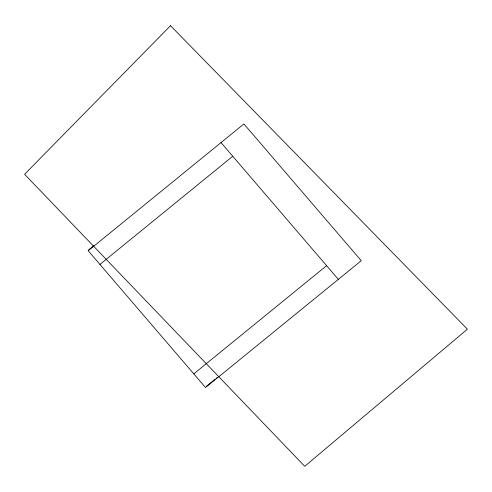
<?xml version="1.0" encoding="UTF-8"?>
<svg xmlns="http://www.w3.org/2000/svg" width="492" height="492" viewBox="0 0 492 492"><rect width="100%" height="100%" fill="white"/><g stroke="black" fill="none" stroke-linecap="round" stroke-linejoin="round"><path stroke-width="0.74" d="M88.203 250.754L243.915 123.935L361.245 260.705L205.533 387.53L88.203 250.754L88.529 249.936L93.892 245.57M99.938 264.432L232.747 156.259M193.805 373.852L326.614 265.68M206.462 386.22L214.795 379.43M215.988 378.459L217.181 377.487M221.013 142.582L338.348 279.358M170.515 25.701L24.6 174.285L304.733 466.299L467.4 329.185L170.515 25.701"/></g></svg>
